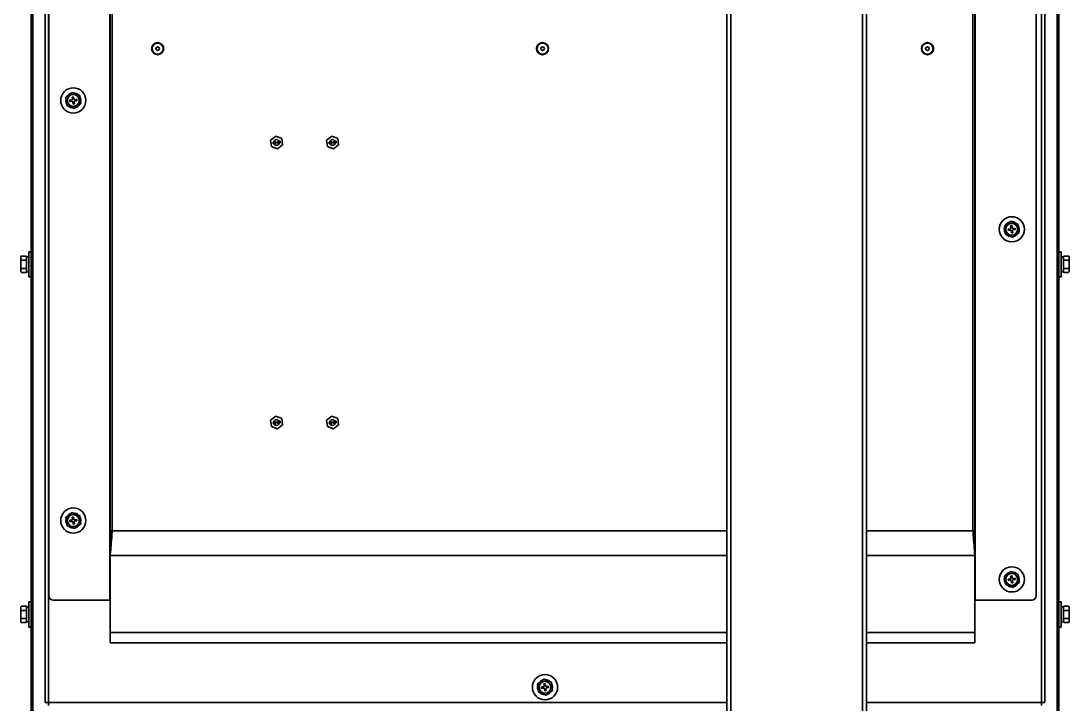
# Model space of a CAD drawing. Header units: millimetres. Extents: x 32496 to 166256, y 3504 to 23939.
# Drawn here: x 50582 to 51331, y 12057 to 12544 of the extents above; entities that cross this region are included whole.
import ezdxf

# ---------------------------------------------------------------- set-up
doc = ezdxf.new("R2010")
doc.units = ezdxf.units.MM
doc.layers.get('0').update_dxf_attribs({"lineweight": 35})

msp = doc.modelspace()

# ---------------------------------------------------------------- linework, layer by layer
at = {"linetype": 'Continuous'}
for p, q in [((51086.64, 13391.575), (51086.64, 10882.575)), ((51089.64, 13391.575), (51089.64, 10882.575)), ((51183.64, 13391.575), (51183.64, 10882.575)), ((51186.64, 13391.575), (51186.64, 10882.575)), ((50591.04, 12994.175), (50591.04, 11982.075)), ((50599.84, 12057.575), (50599.84, 12995.575)), ((50602.04, 12993.375), (50602.04, 12057.575)), ((51311.64, 12057.575), (51311.64, 12993.375)), ((51313.84, 12995.575), (51313.84, 12057.575)), ((51322.64, 11982.075), (51322.64, 12994.175)), ((50602.39, 12963.175), (50602.39, 12133.775)), ((50645.99, 12130.775), (50645.99, 12966.175)), ((50646.19, 12100.225), (50646.19, 12966.175)), ((50647.59, 12966.175), (50647.59, 12180.225)), ((51262.59, 12180.225), (51262.59, 12966.175)), ((51263.99, 12100.225), (51263.99, 12966.175)), ((51264.19, 12966.175), (51264.19, 12130.775)), ((51307.79, 12963.175), (51307.79, 12133.775)), ((50589.64, 12373.206), (50589.64, 12617.944)), ((51324.04, 12617.93), (51324.04, 12373.194)), ((50614.517, 12489.81), (50619.114, 12493.302)), ((50619.03, 12489.992), (50620.022, 12490.118)), ((50619.218, 12488.504), (50619.03, 12489.992)), ((50619.114, 12493.302), (50624.437, 12491.067)), ((50620.022, 12490.118), (50620.21, 12488.63)), ((50625.163, 12485.339), (50624.437, 12491.067)), ((50615.242, 12484.083), (50614.517, 12489.81)), ((50620.565, 12481.847), (50615.242, 12484.083)), ((50617.297, 12487.757), (50618.785, 12487.945)), ((50617.422, 12486.765), (50617.297, 12487.757)), ((50618.911, 12486.953), (50617.422, 12486.765)), ((50619.658, 12485.032), (50619.469, 12486.52)), ((50620.65, 12485.157), (50619.658, 12485.032)), ((50620.461, 12486.646), (50620.65, 12485.157)), ((50625.163, 12485.339), (50620.565, 12481.847)), ((50620.769, 12488.196), (50622.257, 12488.385)), ((50622.383, 12487.393), (50620.895, 12487.204)), ((50622.257, 12488.385), (50622.383, 12487.393)), ((50760.801, 12459.291), (50764.431, 12462.147)), ((50764.431, 12462.147), (50768.719, 12460.432)), ((50769.378, 12455.86), (50768.719, 12460.432)), ((50800.801, 12459.291), (50804.431, 12462.147)), ((50804.431, 12462.147), (50808.719, 12460.432)), ((50809.378, 12455.86), (50808.719, 12460.432)), ((50760.801, 12459.291), (50761.46, 12454.719)), ((50765.749, 12453.004), (50761.46, 12454.719)), ((50762.534, 12457.607), (50762.503, 12457.473)), ((50762.517, 12457.372), (50762.503, 12457.473)), ((50762.517, 12457.372), (50762.585, 12457.253)), ((50762.594, 12457.719), (50762.534, 12457.607)), ((50762.585, 12457.253), (50762.674, 12457.163)), ((50762.707, 12457.812), (50762.594, 12457.719)), ((50762.63, 12457.466), (50762.644, 12457.545)), ((50762.63, 12457.466), (50762.638, 12457.415)), ((50762.673, 12457.343), (50762.638, 12457.415)), ((50762.644, 12457.545), (50762.683, 12457.628)), ((50762.658, 12456.748), (50763.376, 12456.851)), ((50762.676, 12456.621), (50762.658, 12456.748)), ((50762.734, 12457.275), (50762.673, 12457.343)), ((50762.674, 12457.163), (50762.809, 12457.105)), ((50763.518, 12456.743), (50762.676, 12456.621)), ((50762.683, 12457.628), (50762.75, 12457.69)), ((50762.827, 12457.855), (50762.707, 12457.812)), ((50762.815, 12457.235), (50762.734, 12457.275)), ((50762.75, 12457.69), (50762.845, 12457.729)), ((50762.809, 12457.105), (50762.936, 12457.097)), ((50762.918, 12457.224), (50762.815, 12457.235)), ((50762.827, 12457.855), (50762.975, 12457.877)), ((50762.993, 12457.751), (50762.845, 12457.729)), ((50762.918, 12457.224), (50763.066, 12457.245)), ((50763.084, 12457.119), (50762.936, 12457.097)), ((50763.102, 12457.869), (50762.975, 12457.877)), ((50762.993, 12457.751), (50763.096, 12457.74)), ((50763.162, 12457.285), (50763.066, 12457.245)), ((50763.084, 12457.119), (50763.204, 12457.162)), ((50763.096, 12457.74), (50763.177, 12457.7)), ((50763.237, 12457.811), (50763.102, 12457.869)), ((50763.25, 12457.375), (50763.162, 12457.285)), ((50763.177, 12457.7), (50763.242, 12457.606)), ((50763.204, 12457.162), (50763.317, 12457.256)), ((50763.326, 12457.721), (50763.237, 12457.811)), ((50763.39, 12457.627), (50763.242, 12457.606)), ((50763.25, 12457.375), (50763.423, 12457.4)), ((50763.376, 12456.851), (50763.317, 12457.256)), ((50763.39, 12457.627), (50763.326, 12457.721)), ((50763.423, 12457.4), (50763.518, 12456.743)), ((50763.544, 12457.959), (50764.435, 12458.087)), ((50763.562, 12457.833), (50763.544, 12457.959)), ((50764.255, 12457.932), (50763.562, 12457.833)), ((50763.678, 12457.204), (50763.668, 12457.1)), ((50763.675, 12457.049), (50763.668, 12457.1)), ((50763.675, 12457.049), (50763.715, 12456.952)), ((50763.717, 12457.287), (50763.678, 12457.204)), ((50763.715, 12456.952), (50763.828, 12456.865)), ((50764.255, 12457.932), (50763.717, 12457.287)), ((50763.817, 12457.121), (50763.851, 12457.229)), ((50763.817, 12457.121), (50763.824, 12457.071)), ((50763.884, 12457.002), (50763.824, 12457.071)), ((50763.828, 12456.865), (50763.935, 12456.829)), ((50763.851, 12457.229), (50764.453, 12457.961)), ((50763.966, 12456.962), (50763.884, 12457.002)), ((50763.935, 12456.829), (50764.087, 12456.825)), ((50764.093, 12456.955), (50763.966, 12456.962)), ((50764.186, 12456.839), (50764.087, 12456.825)), ((50764.093, 12456.955), (50764.192, 12456.969)), ((50764.186, 12456.839), (50764.355, 12456.889)), ((50764.312, 12457.012), (50764.192, 12456.969)), ((50764.379, 12457.073), (50764.312, 12457.012)), ((50764.355, 12456.889), (50764.447, 12456.954)), ((50764.418, 12457.156), (50764.379, 12457.073)), ((50764.418, 12457.156), (50764.541, 12457.174)), ((50764.435, 12458.087), (50764.453, 12457.961)), ((50764.447, 12456.954), (50764.531, 12457.069)), ((50764.531, 12457.069), (50764.541, 12457.174)), ((50764.72, 12457.69), (50764.699, 12457.661)), ((50764.699, 12457.661), (50764.869, 12457.531)), ((50764.862, 12457.581), (50764.72, 12457.69)), ((50764.869, 12457.531), (50764.742, 12457.358)), ((50764.742, 12457.358), (50764.771, 12457.336)), ((50764.771, 12457.336), (50764.876, 12457.48)), ((50764.836, 12457.758), (50764.886, 12457.765)), ((50764.862, 12457.581), (50764.836, 12457.758)), ((50764.902, 12457.303), (50764.876, 12457.48)), ((50764.886, 12457.765), (50764.911, 12457.588)), ((50764.951, 12457.31), (50764.902, 12457.303)), ((50765.017, 12457.733), (50764.911, 12457.588)), ((50764.918, 12457.538), (50765.045, 12457.711)), ((50765.089, 12457.408), (50764.918, 12457.538)), ((50764.926, 12457.487), (50765.068, 12457.379)), ((50764.926, 12457.487), (50764.951, 12457.31)), ((50765.045, 12457.711), (50765.017, 12457.733)), ((50765.068, 12457.379), (50765.089, 12457.408)), ((50765.228, 12457.841), (50765.476, 12457.876)), ((50765.25, 12457.689), (50765.228, 12457.841)), ((50765.498, 12457.725), (50765.25, 12457.689)), ((50765.425, 12458.23), (50765.573, 12458.251)), ((50765.476, 12457.876), (50765.425, 12458.23)), ((50765.596, 12457.042), (50765.498, 12457.725)), ((50765.573, 12458.251), (50765.624, 12457.898)), ((50765.744, 12457.064), (50765.596, 12457.042)), ((50765.624, 12457.898), (50766.218, 12457.983)), ((50766.067, 12457.807), (50765.646, 12457.746)), ((50765.646, 12457.746), (50765.715, 12457.266)), ((50766.067, 12457.807), (50765.715, 12457.266)), ((50765.744, 12457.064), (50766.24, 12457.832)), ((50769.378, 12455.86), (50765.749, 12453.004)), ((50766.218, 12457.983), (50766.24, 12457.832)), ((50766.365, 12458.366), (50766.514, 12458.387)), ((50766.536, 12457.178), (50766.365, 12458.366)), ((50766.514, 12458.387), (50766.648, 12457.452)), ((50766.759, 12457.21), (50766.536, 12457.178)), ((50766.86, 12458.437), (50766.648, 12457.452)), ((50766.759, 12457.21), (50766.977, 12458.325)), ((50766.86, 12458.437), (50767.058, 12458.465)), ((50766.977, 12458.325), (50767.501, 12457.317)), ((50767.539, 12457.58), (50767.058, 12458.465)), ((50767.404, 12458.515), (50767.553, 12458.537)), ((50767.539, 12457.58), (50767.404, 12458.515)), ((50767.724, 12457.349), (50767.501, 12457.317)), ((50767.553, 12458.537), (50767.724, 12457.349)), ((50800.801, 12459.291), (50801.46, 12454.719)), ((50805.749, 12453.004), (50801.46, 12454.719)), ((50802.534, 12457.607), (50802.503, 12457.473)), ((50802.517, 12457.372), (50802.503, 12457.473)), ((50802.517, 12457.372), (50802.585, 12457.253)), ((50802.594, 12457.719), (50802.534, 12457.607)), ((50802.585, 12457.253), (50802.674, 12457.163)), ((50802.707, 12457.812), (50802.594, 12457.719)), ((50802.63, 12457.466), (50802.644, 12457.545)), ((50802.63, 12457.466), (50802.638, 12457.415)), ((50802.673, 12457.343), (50802.638, 12457.415)), ((50802.644, 12457.545), (50802.683, 12457.628)), ((50802.658, 12456.748), (50803.376, 12456.851)), ((50802.676, 12456.621), (50802.658, 12456.748)), ((50802.734, 12457.275), (50802.673, 12457.343)), ((50802.674, 12457.163), (50802.809, 12457.105)), ((50803.518, 12456.743), (50802.676, 12456.621)), ((50802.683, 12457.628), (50802.75, 12457.69)), ((50802.827, 12457.855), (50802.707, 12457.812)), ((50802.815, 12457.235), (50802.734, 12457.275)), ((50802.75, 12457.69), (50802.845, 12457.729)), ((50802.809, 12457.105), (50802.936, 12457.097)), ((50802.918, 12457.224), (50802.815, 12457.235)), ((50802.827, 12457.855), (50802.975, 12457.877)), ((50802.993, 12457.751), (50802.845, 12457.729)), ((50802.918, 12457.224), (50803.066, 12457.245)), ((50803.084, 12457.119), (50802.936, 12457.097)), ((50803.102, 12457.869), (50802.975, 12457.877)), ((50802.993, 12457.751), (50803.096, 12457.74)), ((50803.162, 12457.285), (50803.066, 12457.245)), ((50803.084, 12457.119), (50803.204, 12457.162)), ((50803.096, 12457.74), (50803.177, 12457.7)), ((50803.237, 12457.811), (50803.102, 12457.869)), ((50803.25, 12457.375), (50803.162, 12457.285)), ((50803.177, 12457.7), (50803.242, 12457.606)), ((50803.204, 12457.162), (50803.317, 12457.256)), ((50803.326, 12457.721), (50803.237, 12457.811)), ((50803.39, 12457.627), (50803.242, 12457.606)), ((50803.25, 12457.375), (50803.423, 12457.4)), ((50803.376, 12456.851), (50803.317, 12457.256)), ((50803.39, 12457.627), (50803.326, 12457.721)), ((50803.423, 12457.4), (50803.518, 12456.743)), ((50803.544, 12457.959), (50804.435, 12458.087)), ((50803.562, 12457.833), (50803.544, 12457.959)), ((50804.255, 12457.932), (50803.562, 12457.833)), ((50803.678, 12457.204), (50803.668, 12457.1)), ((50803.675, 12457.049), (50803.668, 12457.1)), ((50803.675, 12457.049), (50803.715, 12456.952)), ((50803.717, 12457.287), (50803.678, 12457.204)), ((50803.715, 12456.952), (50803.828, 12456.865)), ((50804.255, 12457.932), (50803.717, 12457.287)), ((50803.817, 12457.121), (50803.851, 12457.229)), ((50803.817, 12457.121), (50803.824, 12457.071)), ((50803.884, 12457.002), (50803.824, 12457.071)), ((50803.828, 12456.865), (50803.935, 12456.829)), ((50803.851, 12457.229), (50804.453, 12457.961)), ((50803.966, 12456.962), (50803.884, 12457.002)), ((50803.935, 12456.829), (50804.087, 12456.825)), ((50804.093, 12456.955), (50803.966, 12456.962)), ((50804.186, 12456.839), (50804.087, 12456.825)), ((50804.093, 12456.955), (50804.192, 12456.969)), ((50804.186, 12456.839), (50804.355, 12456.889)), ((50804.312, 12457.012), (50804.192, 12456.969)), ((50804.379, 12457.073), (50804.312, 12457.012)), ((50804.355, 12456.889), (50804.447, 12456.954)), ((50804.418, 12457.156), (50804.379, 12457.073)), ((50804.418, 12457.156), (50804.541, 12457.174)), ((50804.435, 12458.087), (50804.453, 12457.961)), ((50804.447, 12456.954), (50804.531, 12457.069)), ((50804.531, 12457.069), (50804.541, 12457.174)), ((50804.72, 12457.69), (50804.699, 12457.661)), ((50804.699, 12457.661), (50804.869, 12457.531)), ((50804.862, 12457.581), (50804.72, 12457.69)), ((50804.869, 12457.531), (50804.742, 12457.358)), ((50804.742, 12457.358), (50804.771, 12457.336)), ((50804.771, 12457.336), (50804.876, 12457.48)), ((50804.836, 12457.758), (50804.886, 12457.765)), ((50804.862, 12457.581), (50804.836, 12457.758)), ((50804.902, 12457.303), (50804.876, 12457.48)), ((50804.886, 12457.765), (50804.911, 12457.588)), ((50804.951, 12457.31), (50804.902, 12457.303)), ((50805.017, 12457.733), (50804.911, 12457.588)), ((50804.918, 12457.538), (50805.045, 12457.711)), ((50805.089, 12457.408), (50804.918, 12457.538)), ((50804.926, 12457.487), (50805.068, 12457.379)), ((50804.926, 12457.487), (50804.951, 12457.31)), ((50805.045, 12457.711), (50805.017, 12457.733)), ((50805.068, 12457.379), (50805.089, 12457.408)), ((50805.228, 12457.841), (50805.476, 12457.876)), ((50805.25, 12457.689), (50805.228, 12457.841)), ((50805.498, 12457.725), (50805.25, 12457.689)), ((50805.425, 12458.23), (50805.573, 12458.251)), ((50805.476, 12457.876), (50805.425, 12458.23)), ((50805.596, 12457.042), (50805.498, 12457.725)), ((50805.573, 12458.251), (50805.624, 12457.898)), ((50805.744, 12457.064), (50805.596, 12457.042)), ((50805.624, 12457.898), (50806.218, 12457.983)), ((50806.067, 12457.807), (50805.646, 12457.746)), ((50805.646, 12457.746), (50805.715, 12457.266)), ((50806.067, 12457.807), (50805.715, 12457.266)), ((50805.744, 12457.064), (50806.24, 12457.832)), ((50809.378, 12455.86), (50805.749, 12453.004)), ((50806.218, 12457.983), (50806.24, 12457.832)), ((50806.365, 12458.366), (50806.514, 12458.387)), ((50806.536, 12457.178), (50806.365, 12458.366)), ((50806.514, 12458.387), (50806.648, 12457.452)), ((50806.759, 12457.21), (50806.536, 12457.178)), ((50806.86, 12458.437), (50806.648, 12457.452)), ((50806.759, 12457.21), (50806.977, 12458.325)), ((50806.86, 12458.437), (50807.058, 12458.465)), ((50806.977, 12458.325), (50807.501, 12457.317)), ((50807.539, 12457.58), (50807.058, 12458.465)), ((50807.404, 12458.515), (50807.553, 12458.537)), ((50807.539, 12457.58), (50807.404, 12458.515)), ((50807.724, 12457.349), (50807.501, 12457.317)), ((50807.553, 12458.537), (50807.724, 12457.349)), ((51285.017, 12397.811), (51289.614, 12401.303)), ((51289.614, 12401.303), (51294.937, 12399.068)), ((51285.742, 12392.083), (51285.017, 12397.811)), ((51287.797, 12395.757), (51289.285, 12395.946)), ((51287.922, 12394.765), (51287.797, 12395.757)), ((51289.411, 12394.954), (51287.922, 12394.765)), ((51289.53, 12397.993), (51290.522, 12398.118)), ((51289.718, 12396.505), (51289.53, 12397.993)), ((51290.158, 12393.032), (51289.969, 12394.521)), ((51291.15, 12393.158), (51290.158, 12393.032)), ((51290.522, 12398.118), (51290.71, 12396.63)), ((51290.961, 12394.646), (51291.15, 12393.158)), ((51295.663, 12393.34), (51291.065, 12389.848)), ((51291.269, 12396.197), (51292.757, 12396.386)), ((51292.883, 12395.394), (51291.395, 12395.205)), ((51292.757, 12396.386), (51292.883, 12395.394)), ((51295.663, 12393.34), (51294.937, 12399.068)), ((51291.065, 12389.848), (51285.742, 12392.083)), ((50589.64, 12379.575), (50588.04, 12379.575)), ((50588.04, 12379.575), (50588.04, 12361.575)), ((51324.04, 12379.575), (51325.64, 12379.575)), ((51325.64, 12361.575), (51325.64, 12379.575)), ((50582.44, 12376.049), (50582.74, 12376.349)), ((50582.44, 12365.102), (50582.44, 12376.049)), ((50586.14, 12376.349), (50582.74, 12376.349)), ((50586.14, 12373.462), (50582.74, 12373.462)), ((50586.44, 12376.049), (50586.14, 12376.349)), ((50586.44, 12365.102), (50586.44, 12376.049)), ((50588.04, 12375.925), (50586.44, 12375.925)), ((50589.64, 12367.944), (50589.64, 12373.206)), ((51324.04, 12373.194), (51324.04, 12367.93)), ((51325.64, 12375.925), (51327.24, 12375.925)), ((51327.24, 12376.049), (51327.511, 12376.32)), ((51327.24, 12365.102), (51327.24, 12376.049)), ((51327.54, 12376.349), (51330.94, 12376.349)), ((51327.54, 12373.418), (51330.94, 12373.418)), ((51331.24, 12376.049), (51330.969, 12376.32)), ((51331.24, 12365.102), (51331.24, 12376.049)), ((50582.44, 12365.102), (50582.74, 12364.802)), ((50586.14, 12367.689), (50582.74, 12367.689)), ((50586.14, 12364.802), (50582.74, 12364.802)), ((50586.44, 12365.102), (50586.14, 12364.802)), ((50588.04, 12365.225), (50586.44, 12365.225)), ((50589.64, 12123.206), (50589.64, 12367.944)), ((51324.04, 12367.93), (51324.04, 12123.194)), ((51325.64, 12365.225), (51327.24, 12365.225)), ((51327.24, 12365.102), (51327.511, 12364.831)), ((51327.54, 12364.802), (51327.511, 12364.831)), ((51327.54, 12367.644), (51330.94, 12367.644)), ((51327.54, 12364.802), (51330.94, 12364.802)), ((51330.94, 12364.802), (51330.969, 12364.831)), ((51331.24, 12365.102), (51330.969, 12364.831)), ((50589.64, 12361.575), (50588.04, 12361.575)), ((51324.04, 12361.575), (51325.64, 12361.575)), ((50760.801, 12259.291), (50764.431, 12262.147)), ((50760.801, 12259.291), (50761.46, 12254.719)), ((50762.827, 12257.855), (50762.975, 12257.877)), ((50763.102, 12257.869), (50762.975, 12257.877)), ((50763.237, 12257.811), (50763.102, 12257.869)), ((50763.544, 12257.959), (50764.435, 12258.087)), ((50763.562, 12257.833), (50763.544, 12257.959)), ((50764.255, 12257.932), (50763.562, 12257.833)), ((50764.255, 12257.932), (50763.717, 12257.287)), ((50763.851, 12257.229), (50764.453, 12257.961)), ((50764.431, 12262.147), (50768.719, 12260.432)), ((50764.435, 12258.087), (50764.453, 12257.961)), ((50765.228, 12257.841), (50765.476, 12257.876)), ((50765.425, 12258.23), (50765.573, 12258.251)), ((50765.476, 12257.876), (50765.425, 12258.23)), ((50765.573, 12258.251), (50765.624, 12257.898)), ((50765.624, 12257.898), (50766.218, 12257.983)), ((50766.218, 12257.983), (50766.24, 12257.832)), ((50766.365, 12258.366), (50766.514, 12258.387)), ((50766.536, 12257.178), (50766.365, 12258.366)), ((50766.514, 12258.387), (50766.648, 12257.452)), ((50766.86, 12258.437), (50766.648, 12257.452)), ((50766.759, 12257.21), (50766.977, 12258.325)), ((50766.86, 12258.437), (50767.058, 12258.465)), ((50766.977, 12258.325), (50767.501, 12257.317)), ((50767.539, 12257.58), (50767.058, 12258.465)), ((50767.404, 12258.515), (50767.553, 12258.537)), ((50767.539, 12257.58), (50767.404, 12258.515)), ((50767.553, 12258.537), (50767.724, 12257.349)), ((50769.378, 12255.86), (50768.719, 12260.432)), ((50800.801, 12259.291), (50804.431, 12262.147)), ((50800.801, 12259.291), (50801.46, 12254.719)), ((50802.827, 12257.855), (50802.975, 12257.877)), ((50803.102, 12257.869), (50802.975, 12257.877)), ((50803.237, 12257.811), (50803.102, 12257.869)), ((50803.544, 12257.959), (50804.435, 12258.087)), ((50803.562, 12257.833), (50803.544, 12257.959)), ((50804.255, 12257.932), (50803.562, 12257.833)), ((50804.255, 12257.932), (50803.717, 12257.287)), ((50803.851, 12257.229), (50804.453, 12257.961)), ((50804.431, 12262.147), (50808.719, 12260.432)), ((50804.435, 12258.087), (50804.453, 12257.961)), ((50805.228, 12257.841), (50805.476, 12257.876)), ((50805.425, 12258.23), (50805.573, 12258.251)), ((50805.476, 12257.876), (50805.425, 12258.23)), ((50805.573, 12258.251), (50805.624, 12257.898)), ((50805.624, 12257.898), (50806.218, 12257.983)), ((50806.218, 12257.983), (50806.24, 12257.832)), ((50806.365, 12258.366), (50806.514, 12258.387)), ((50806.536, 12257.178), (50806.365, 12258.366)), ((50806.514, 12258.387), (50806.648, 12257.452)), ((50806.86, 12258.437), (50806.648, 12257.452)), ((50806.759, 12257.21), (50806.977, 12258.325)), ((50806.86, 12258.437), (50807.058, 12258.465)), ((50806.977, 12258.325), (50807.501, 12257.317)), ((50807.539, 12257.58), (50807.058, 12258.465)), ((50807.404, 12258.515), (50807.553, 12258.537)), ((50807.539, 12257.58), (50807.404, 12258.515)), ((50807.553, 12258.537), (50807.724, 12257.349)), ((50809.378, 12255.86), (50808.719, 12260.432)), ((50765.749, 12253.004), (50761.46, 12254.719)), ((50762.534, 12257.607), (50762.503, 12257.473)), ((50762.517, 12257.372), (50762.503, 12257.473)), ((50762.517, 12257.372), (50762.585, 12257.253)), ((50762.594, 12257.719), (50762.534, 12257.607)), ((50762.585, 12257.253), (50762.674, 12257.163)), ((50762.707, 12257.812), (50762.594, 12257.719)), ((50762.63, 12257.466), (50762.644, 12257.545)), ((50762.63, 12257.466), (50762.638, 12257.415)), ((50762.673, 12257.343), (50762.638, 12257.415)), ((50762.644, 12257.545), (50762.683, 12257.628)), ((50762.658, 12256.748), (50763.376, 12256.851)), ((50762.676, 12256.621), (50762.658, 12256.748)), ((50762.734, 12257.275), (50762.673, 12257.343)), ((50762.674, 12257.163), (50762.809, 12257.105)), ((50763.518, 12256.743), (50762.676, 12256.621)), ((50762.683, 12257.628), (50762.75, 12257.69)), ((50762.827, 12257.855), (50762.707, 12257.812)), ((50762.815, 12257.235), (50762.734, 12257.275)), ((50762.75, 12257.69), (50762.845, 12257.729)), ((50762.809, 12257.105), (50762.936, 12257.097)), ((50762.918, 12257.224), (50762.815, 12257.235)), ((50762.993, 12257.751), (50762.845, 12257.729)), ((50762.918, 12257.224), (50763.066, 12257.245)), ((50763.084, 12257.119), (50762.936, 12257.097)), ((50762.993, 12257.751), (50763.096, 12257.74)), ((50763.162, 12257.285), (50763.066, 12257.245)), ((50763.084, 12257.119), (50763.204, 12257.162)), ((50763.096, 12257.74), (50763.177, 12257.7)), ((50763.25, 12257.375), (50763.162, 12257.285)), ((50763.177, 12257.7), (50763.242, 12257.606)), ((50763.204, 12257.162), (50763.317, 12257.256)), ((50763.326, 12257.721), (50763.237, 12257.811)), ((50763.39, 12257.627), (50763.242, 12257.606)), ((50763.25, 12257.375), (50763.423, 12257.4)), ((50763.376, 12256.851), (50763.317, 12257.256)), ((50763.39, 12257.627), (50763.326, 12257.721)), ((50763.423, 12257.4), (50763.518, 12256.743)), ((50763.678, 12257.204), (50763.668, 12257.1)), ((50763.675, 12257.049), (50763.668, 12257.1)), ((50763.675, 12257.049), (50763.715, 12256.952)), ((50763.717, 12257.287), (50763.678, 12257.204)), ((50763.715, 12256.952), (50763.828, 12256.865)), ((50763.817, 12257.121), (50763.851, 12257.229)), ((50763.817, 12257.121), (50763.824, 12257.071)), ((50763.884, 12257.002), (50763.824, 12257.071)), ((50763.828, 12256.865), (50763.935, 12256.829)), ((50763.966, 12256.962), (50763.884, 12257.002)), ((50763.935, 12256.829), (50764.087, 12256.825)), ((50764.093, 12256.955), (50763.966, 12256.962)), ((50764.186, 12256.839), (50764.087, 12256.825)), ((50764.093, 12256.955), (50764.192, 12256.969)), ((50764.186, 12256.839), (50764.355, 12256.889)), ((50764.312, 12257.012), (50764.192, 12256.969)), ((50764.379, 12257.073), (50764.312, 12257.012)), ((50764.355, 12256.889), (50764.447, 12256.954)), ((50764.418, 12257.156), (50764.379, 12257.073)), ((50764.418, 12257.156), (50764.541, 12257.174)), ((50764.447, 12256.954), (50764.531, 12257.069)), ((50764.531, 12257.069), (50764.541, 12257.174)), ((50764.72, 12257.69), (50764.699, 12257.661)), ((50764.699, 12257.661), (50764.869, 12257.531)), ((50764.862, 12257.581), (50764.72, 12257.69)), ((50764.869, 12257.531), (50764.742, 12257.358)), ((50764.742, 12257.358), (50764.771, 12257.336)), ((50764.771, 12257.336), (50764.876, 12257.48)), ((50764.836, 12257.758), (50764.886, 12257.765)), ((50764.862, 12257.581), (50764.836, 12257.758)), ((50764.902, 12257.303), (50764.876, 12257.48)), ((50764.886, 12257.765), (50764.911, 12257.588)), ((50764.951, 12257.31), (50764.902, 12257.303)), ((50765.017, 12257.733), (50764.911, 12257.588)), ((50764.918, 12257.538), (50765.045, 12257.711)), ((50765.089, 12257.408), (50764.918, 12257.538)), ((50764.926, 12257.487), (50765.068, 12257.379)), ((50764.926, 12257.487), (50764.951, 12257.31)), ((50765.045, 12257.711), (50765.017, 12257.733)), ((50765.068, 12257.379), (50765.089, 12257.408)), ((50765.25, 12257.689), (50765.228, 12257.841)), ((50765.498, 12257.725), (50765.25, 12257.689)), ((50765.596, 12257.042), (50765.498, 12257.725)), ((50765.744, 12257.064), (50765.596, 12257.042)), ((50766.067, 12257.807), (50765.646, 12257.746)), ((50765.646, 12257.746), (50765.715, 12257.266)), ((50766.067, 12257.807), (50765.715, 12257.266)), ((50765.744, 12257.064), (50766.24, 12257.832)), ((50769.378, 12255.86), (50765.749, 12253.004)), ((50766.759, 12257.21), (50766.536, 12257.178)), ((50767.724, 12257.349), (50767.501, 12257.317)), ((50805.749, 12253.004), (50801.46, 12254.719)), ((50802.534, 12257.607), (50802.503, 12257.473)), ((50802.517, 12257.372), (50802.503, 12257.473)), ((50802.517, 12257.372), (50802.585, 12257.253)), ((50802.594, 12257.719), (50802.534, 12257.607)), ((50802.585, 12257.253), (50802.674, 12257.163)), ((50802.707, 12257.812), (50802.594, 12257.719)), ((50802.63, 12257.466), (50802.644, 12257.545)), ((50802.63, 12257.466), (50802.638, 12257.415)), ((50802.673, 12257.343), (50802.638, 12257.415)), ((50802.644, 12257.545), (50802.683, 12257.628)), ((50802.658, 12256.748), (50803.376, 12256.851)), ((50802.676, 12256.621), (50802.658, 12256.748)), ((50802.734, 12257.275), (50802.673, 12257.343)), ((50802.674, 12257.163), (50802.809, 12257.105)), ((50803.518, 12256.743), (50802.676, 12256.621)), ((50802.683, 12257.628), (50802.75, 12257.69)), ((50802.827, 12257.855), (50802.707, 12257.812)), ((50802.815, 12257.235), (50802.734, 12257.275)), ((50802.75, 12257.69), (50802.845, 12257.729)), ((50802.809, 12257.105), (50802.936, 12257.097)), ((50802.918, 12257.224), (50802.815, 12257.235)), ((50802.993, 12257.751), (50802.845, 12257.729)), ((50802.918, 12257.224), (50803.066, 12257.245)), ((50803.084, 12257.119), (50802.936, 12257.097)), ((50802.993, 12257.751), (50803.096, 12257.74)), ((50803.162, 12257.285), (50803.066, 12257.245)), ((50803.084, 12257.119), (50803.204, 12257.162)), ((50803.096, 12257.74), (50803.177, 12257.7)), ((50803.25, 12257.375), (50803.162, 12257.285)), ((50803.177, 12257.7), (50803.242, 12257.606)), ((50803.204, 12257.162), (50803.317, 12257.256)), ((50803.326, 12257.721), (50803.237, 12257.811)), ((50803.39, 12257.627), (50803.242, 12257.606)), ((50803.25, 12257.375), (50803.423, 12257.4)), ((50803.376, 12256.851), (50803.317, 12257.256)), ((50803.39, 12257.627), (50803.326, 12257.721)), ((50803.423, 12257.4), (50803.518, 12256.743)), ((50803.678, 12257.204), (50803.668, 12257.1)), ((50803.675, 12257.049), (50803.668, 12257.1)), ((50803.675, 12257.049), (50803.715, 12256.952)), ((50803.717, 12257.287), (50803.678, 12257.204)), ((50803.715, 12256.952), (50803.828, 12256.865)), ((50803.817, 12257.121), (50803.851, 12257.229)), ((50803.817, 12257.121), (50803.824, 12257.071)), ((50803.884, 12257.002), (50803.824, 12257.071)), ((50803.828, 12256.865), (50803.935, 12256.829)), ((50803.966, 12256.962), (50803.884, 12257.002)), ((50803.935, 12256.829), (50804.087, 12256.825)), ((50804.093, 12256.955), (50803.966, 12256.962)), ((50804.186, 12256.839), (50804.087, 12256.825)), ((50804.093, 12256.955), (50804.192, 12256.969)), ((50804.186, 12256.839), (50804.355, 12256.889)), ((50804.312, 12257.012), (50804.192, 12256.969)), ((50804.379, 12257.073), (50804.312, 12257.012)), ((50804.355, 12256.889), (50804.447, 12256.954)), ((50804.418, 12257.156), (50804.379, 12257.073)), ((50804.418, 12257.156), (50804.541, 12257.174)), ((50804.447, 12256.954), (50804.531, 12257.069)), ((50804.531, 12257.069), (50804.541, 12257.174)), ((50804.72, 12257.69), (50804.699, 12257.661)), ((50804.699, 12257.661), (50804.869, 12257.531)), ((50804.862, 12257.581), (50804.72, 12257.69)), ((50804.869, 12257.531), (50804.742, 12257.358)), ((50804.742, 12257.358), (50804.771, 12257.336)), ((50804.771, 12257.336), (50804.876, 12257.48)), ((50804.836, 12257.758), (50804.886, 12257.765)), ((50804.862, 12257.581), (50804.836, 12257.758)), ((50804.902, 12257.303), (50804.876, 12257.48)), ((50804.886, 12257.765), (50804.911, 12257.588)), ((50804.951, 12257.31), (50804.902, 12257.303)), ((50805.017, 12257.733), (50804.911, 12257.588)), ((50804.918, 12257.538), (50805.045, 12257.711)), ((50805.089, 12257.408), (50804.918, 12257.538)), ((50804.926, 12257.487), (50805.068, 12257.379)), ((50804.926, 12257.487), (50804.951, 12257.31)), ((50805.045, 12257.711), (50805.017, 12257.733)), ((50805.068, 12257.379), (50805.089, 12257.408)), ((50805.25, 12257.689), (50805.228, 12257.841)), ((50805.498, 12257.725), (50805.25, 12257.689)), ((50805.596, 12257.042), (50805.498, 12257.725)), ((50805.744, 12257.064), (50805.596, 12257.042)), ((50806.067, 12257.807), (50805.646, 12257.746)), ((50805.646, 12257.746), (50805.715, 12257.266)), ((50806.067, 12257.807), (50805.715, 12257.266)), ((50805.744, 12257.064), (50806.24, 12257.832)), ((50809.378, 12255.86), (50805.749, 12253.004)), ((50806.759, 12257.21), (50806.536, 12257.178)), ((50807.724, 12257.349), (50807.501, 12257.317)), ((50614.517, 12189.811), (50619.114, 12193.303)), ((50619.114, 12193.303), (50624.437, 12191.068)), ((50625.163, 12185.34), (50624.437, 12191.068)), ((50615.242, 12184.083), (50614.517, 12189.811)), ((50620.565, 12181.848), (50615.242, 12184.083)), ((50617.297, 12187.757), (50618.785, 12187.946)), ((50617.422, 12186.765), (50617.297, 12187.757)), ((50618.911, 12186.954), (50617.422, 12186.765)), ((50619.03, 12189.993), (50620.022, 12190.118)), ((50619.218, 12188.505), (50619.03, 12189.993)), ((50619.658, 12185.032), (50619.469, 12186.521)), ((50620.65, 12185.158), (50619.658, 12185.032)), ((50620.022, 12190.118), (50620.21, 12188.63)), ((50620.461, 12186.646), (50620.65, 12185.158)), ((50625.163, 12185.34), (50620.565, 12181.848)), ((50620.769, 12188.197), (50622.257, 12188.386)), ((50622.383, 12187.394), (50620.895, 12187.205)), ((50622.257, 12188.386), (50622.383, 12187.394)), ((50646.19, 12180.225), (50647.59, 12180.225)), ((50647.39, 12177.563), (50647.39, 12180.225)), ((50647.589, 12180.211), (50647.59, 12180.225)), ((50647.59, 12180.225), (51086.64, 12180.225)), ((51186.64, 12180.225), (51262.59, 12180.225)), ((51262.59, 12180.225), (51263.99, 12180.225)), ((51262.59, 12180.225), (51262.591, 12180.211)), ((51262.59, 12180.225), (51262.591, 12180.211)), ((51262.79, 12180.225), (51262.79, 12177.563)), ((51086.64, 12162.547), (50646.19, 12162.547)), ((51263.99, 12162.547), (51186.64, 12162.547)), ((51285.017, 12147.811), (51289.614, 12151.303)), ((51285.742, 12142.083), (51285.017, 12147.811)), ((51287.797, 12145.757), (51289.285, 12145.946)), ((51287.922, 12144.765), (51287.797, 12145.757)), ((51289.53, 12147.993), (51290.522, 12148.118)), ((51289.718, 12146.505), (51289.53, 12147.993)), ((51289.614, 12151.303), (51294.937, 12149.068)), ((51290.522, 12148.118), (51290.71, 12146.63)), ((51291.269, 12146.197), (51292.757, 12146.386)), ((51292.757, 12146.386), (51292.883, 12145.394)), ((51295.663, 12143.34), (51294.937, 12149.068)), ((51291.065, 12139.848), (51285.742, 12142.083)), ((51289.411, 12144.954), (51287.922, 12144.765)), ((51290.158, 12143.032), (51289.969, 12144.521)), ((51291.15, 12143.158), (51290.158, 12143.032)), ((51290.961, 12144.646), (51291.15, 12143.158)), ((51295.663, 12143.34), (51291.065, 12139.848)), ((51292.883, 12145.394), (51291.395, 12145.205)), ((50605.39, 12130.775), (50646.19, 12130.775)), ((51263.99, 12130.775), (51304.79, 12130.775)), ((50582.44, 12126.049), (50582.74, 12126.349)), ((50582.44, 12115.102), (50582.44, 12126.049)), ((50586.14, 12126.349), (50582.74, 12126.349)), ((50586.14, 12123.462), (50582.74, 12123.462)), ((50586.44, 12126.049), (50586.14, 12126.349)), ((50586.44, 12115.102), (50586.44, 12126.049)), ((50588.04, 12125.925), (50586.44, 12125.925)), ((50589.64, 12129.575), (50588.04, 12129.575)), ((50588.04, 12129.575), (50588.04, 12111.575)), ((50589.64, 12117.944), (50589.64, 12123.206)), ((51324.04, 12129.575), (51325.64, 12129.575)), ((51324.04, 12123.194), (51324.04, 12117.93)), ((51325.64, 12111.575), (51325.64, 12129.575)), ((51325.64, 12125.925), (51327.24, 12125.925)), ((51327.24, 12126.049), (51327.511, 12126.32)), ((51327.24, 12115.102), (51327.24, 12126.049)), ((51327.54, 12126.349), (51330.94, 12126.349)), ((51327.54, 12123.418), (51330.94, 12123.418)), ((51331.24, 12126.049), (51330.969, 12126.32)), ((51331.24, 12115.102), (51331.24, 12126.049)), ((50586.14, 12117.689), (50582.74, 12117.689)), ((50589.64, 11982.075), (50589.64, 12117.944)), ((51324.04, 12117.93), (51324.04, 11982.075)), ((51327.54, 12117.644), (51330.94, 12117.644)), ((50582.44, 12115.102), (50582.74, 12114.802)), ((50586.14, 12114.802), (50582.74, 12114.802)), ((50586.44, 12115.102), (50586.14, 12114.802)), ((50588.04, 12115.225), (50586.44, 12115.225)), ((50589.64, 12111.575), (50588.04, 12111.575)), ((51324.04, 12111.575), (51325.64, 12111.575)), ((51325.64, 12115.225), (51327.24, 12115.225)), ((51327.24, 12115.102), (51327.511, 12114.831)), ((51327.54, 12114.802), (51327.511, 12114.831)), ((51327.54, 12114.802), (51330.94, 12114.802)), ((51330.94, 12114.802), (51330.969, 12114.831)), ((51331.24, 12115.102), (51330.969, 12114.831)), ((50646.19, 12107.547), (51086.64, 12107.547)), ((51186.64, 12107.547), (51263.99, 12107.547)), ((51086.64, 12100.225), (50646.19, 12100.225)), ((51263.99, 12100.225), (51186.64, 12100.225)), ((50951.517, 12070.811), (50956.114, 12074.303)), ((50952.242, 12065.083), (50951.517, 12070.811)), ((50956.03, 12070.993), (50957.022, 12071.118)), ((50956.218, 12069.505), (50956.03, 12070.993)), ((50956.114, 12074.303), (50961.437, 12072.068)), ((50957.022, 12071.118), (50957.21, 12069.63)), ((50962.163, 12066.34), (50961.437, 12072.068)), ((50957.565, 12062.848), (50952.242, 12065.083)), ((50954.297, 12068.757), (50955.785, 12068.946)), ((50954.422, 12067.765), (50954.297, 12068.757)), ((50955.911, 12067.954), (50954.422, 12067.765)), ((50956.658, 12066.032), (50956.469, 12067.521)), ((50957.65, 12066.158), (50956.658, 12066.032)), ((50957.461, 12067.646), (50957.65, 12066.158)), ((50962.163, 12066.34), (50957.565, 12062.848)), ((50957.769, 12069.197), (50959.257, 12069.386)), ((50959.383, 12068.394), (50957.895, 12068.205)), ((50959.257, 12069.386), (50959.383, 12068.394)), ((50599.84, 12057.575), (50602.04, 12057.575)), ((50602.04, 12057.575), (51086.64, 12057.575)), ((50602.04, 12057.575), (50602.04, 12055.575)), ((51186.64, 12057.575), (51311.64, 12057.575)), ((51311.64, 12057.575), (51313.84, 12057.575)), ((51311.64, 12055.575), (51311.64, 12057.575))]:
    msp.add_line(p, q, dxfattribs=at)
for centre, radius in [((50680.09, 12524.575), 4.328), ((50680.09, 12524.575), 4), ((50955.09, 12524.575), 4.328), ((50955.09, 12524.575), 4), ((51230.09, 12524.575), 4.328), ((51230.09, 12524.575), 4), ((50680.09, 12524.575), 1.3), ((50955.09, 12524.575), 1.3), ((51230.09, 12524.575), 1.3), ((50619.84, 12487.575), 9), ((50619.84, 12487.575), 4.25), ((50765.09, 12457.575), 2), ((50805.09, 12457.575), 2), ((51290.34, 12395.575), 9), ((51290.34, 12395.575), 4.25), ((50765.09, 12257.575), 2), ((50805.09, 12257.575), 2), ((50619.84, 12187.575), 9), ((50619.84, 12187.575), 4.25), ((51290.34, 12145.575), 9), ((51290.34, 12145.575), 4.25), ((50956.84, 12068.575), 9), ((50956.84, 12068.575), 4.25)]:
    msp.add_circle(centre, radius, dxfattribs=at)
for centre, radius, start, end in [((50619.84, 12487.575), 5.474, 151.225991, 163.210885), ((50619.84, 12487.575), 5.35, 106.378744, 148.058131), ((50619.84, 12487.575), 5.474, 91.225991, 103.210885), ((50619.84, 12487.575), 5.35, 46.378744, 88.058131), ((50619.84, 12487.575), 5.474, 31.225991, 43.210885), ((50619.84, 12487.575), 5.35, 346.378744, 28.058131), ((50619.84, 12487.575), 5.35, 166.378744, 208.058131), ((50619.84, 12487.575), 5.474, 211.225991, 223.210885), ((50619.84, 12487.575), 5.35, 226.378744, 268.058131), ((50618.722, 12488.441), 0.5, 277.218438, 7.218438), ((50618.973, 12486.457), 0.5, 7.218438, 97.218438), ((50620.706, 12488.692), 0.5, 187.218438, 277.218438), ((50620.957, 12486.708), 0.5, 97.218438, 187.218438), ((50619.84, 12487.575), 5.35, 286.378744, 328.058131), ((50619.84, 12487.575), 5.474, 331.225991, 343.210885), ((50619.84, 12487.575), 5.474, 271.225991, 283.210885), ((51290.34, 12395.575), 5.35, 106.378744, 148.058131), ((51290.34, 12395.575), 5.474, 91.225991, 103.210885), ((51290.34, 12395.575), 5.35, 46.378744, 88.058131), ((51290.34, 12395.575), 5.35, 166.378744, 208.058131), ((51290.34, 12395.575), 5.474, 151.225991, 163.210885), ((51290.34, 12395.575), 5.474, 211.225991, 223.210885), ((51289.222, 12396.442), 0.5, 277.218438, 7.218438), ((51289.473, 12394.458), 0.5, 7.218438, 97.218438), ((51291.206, 12396.693), 0.5, 187.218438, 277.218438), ((51291.457, 12394.709), 0.5, 97.218438, 187.218438), ((51290.34, 12395.575), 5.35, 286.378744, 328.058131), ((51290.34, 12395.575), 5.474, 31.225991, 43.210885), ((51290.34, 12395.575), 5.35, 346.378744, 28.058131), ((51290.34, 12395.575), 5.474, 331.225991, 343.210885), ((51290.34, 12395.575), 5.35, 226.378744, 268.058131), ((51290.34, 12395.575), 5.474, 271.225991, 283.210885), ((50583.681, 12373.774), 3.556, 39.136441, 39.500776), ((51330.055, 12373.758), 3.607, 140.864103, 141.289719), ((51331.376, 12372.57), 5.384, 135.434774, 135.875446), ((51327.102, 12372.569), 5.386, 44.124568, 44.565238), ((51328.426, 12373.759), 3.606, 38.710278, 39.133907), ((50585.197, 12367.376), 3.555, 219.136448, 219.501324), ((50619.84, 12187.575), 5.35, 106.378744, 148.058131), ((50619.84, 12187.575), 5.474, 91.225991, 103.210885), ((50619.84, 12187.575), 5.35, 46.378744, 88.058131), ((50619.84, 12187.575), 5.474, 31.225991, 43.210885), ((50619.84, 12187.575), 5.35, 166.378744, 208.058131), ((50619.84, 12187.575), 5.474, 151.225991, 163.210885), ((50619.84, 12187.575), 5.474, 211.225991, 223.210885), ((50619.84, 12187.575), 5.35, 226.378744, 268.058131), ((50618.722, 12188.442), 0.5, 277.218438, 7.218438), ((50618.973, 12186.458), 0.5, 7.218438, 97.218438), ((50620.706, 12188.693), 0.5, 187.218438, 277.218438), ((50620.957, 12186.709), 0.5, 97.218438, 187.218438), ((50619.84, 12187.575), 5.35, 286.378744, 328.058131), ((50619.84, 12187.575), 5.35, 346.378744, 28.058131), ((50619.84, 12187.575), 5.474, 331.225991, 343.210885), ((50619.84, 12187.575), 5.474, 271.225991, 283.210885), ((51290.34, 12145.575), 5.35, 166.378744, 208.058131), ((51290.34, 12145.575), 5.474, 151.225991, 163.210885), ((51290.34, 12145.575), 5.35, 106.378744, 148.058131), ((51290.34, 12145.575), 5.474, 91.225991, 103.210885), ((51289.222, 12146.442), 0.5, 277.218438, 7.218438), ((51290.34, 12145.575), 5.35, 46.378744, 88.058131), ((51291.206, 12146.693), 0.5, 187.218438, 277.218438), ((51290.34, 12145.575), 5.474, 31.225991, 43.210885), ((51290.34, 12145.575), 5.35, 346.378744, 28.058131), ((51290.34, 12145.575), 5.474, 211.225991, 223.210885), ((51290.34, 12145.575), 5.35, 226.378744, 268.058131), ((51289.473, 12144.458), 0.5, 7.218438, 97.218438), ((51290.34, 12145.575), 5.474, 271.225991, 283.210885), ((51291.457, 12144.709), 0.5, 97.218438, 187.218438), ((51290.34, 12145.575), 5.35, 286.378744, 328.058131), ((51290.34, 12145.575), 5.474, 331.225991, 343.210885), ((50605.39, 12133.775), 3, 180, 270), ((51304.79, 12133.775), 3, 270, 0), ((50583.681, 12123.774), 3.556, 39.136441, 39.500776), ((51330.055, 12123.758), 3.607, 140.864103, 141.289719), ((51331.376, 12122.57), 5.384, 135.434774, 135.875446), ((51327.102, 12122.569), 5.386, 44.124568, 44.565238), ((51328.426, 12123.759), 3.606, 38.710278, 39.133907), ((50585.197, 12117.376), 3.555, 219.136448, 219.501324), ((50956.84, 12068.575), 5.474, 151.225991, 163.210885), ((50956.84, 12068.575), 5.35, 106.378744, 148.058131), ((50956.84, 12068.575), 5.474, 91.225991, 103.210885), ((50956.84, 12068.575), 5.35, 46.378744, 88.058131), ((50956.84, 12068.575), 5.474, 31.225991, 43.210885), ((50956.84, 12068.575), 5.35, 346.378744, 28.058131), ((50956.84, 12068.575), 5.35, 166.378744, 208.058131), ((50956.84, 12068.575), 5.474, 211.225991, 223.210885), ((50956.84, 12068.575), 5.35, 226.378744, 268.058131), ((50955.722, 12069.442), 0.5, 277.218438, 7.218438), ((50955.973, 12067.458), 0.5, 7.218438, 97.218438), ((50956.84, 12068.575), 5.474, 271.225991, 283.210885), ((50957.706, 12069.693), 0.5, 187.218438, 277.218438), ((50957.957, 12067.709), 0.5, 97.218438, 187.218438), ((50956.84, 12068.575), 5.35, 286.378744, 328.058131), ((50956.84, 12068.575), 5.474, 331.225991, 343.210885)]:
    msp.add_arc(centre, radius, start, end, dxfattribs=at)
for points, knots in [([(50582.74, 12376.349), (50582.713, 12376.322), (50582.609, 12376.216), (50582.51, 12376.105), (50582.44, 12376.019)], [0, 0, 0, 0, 0.2553532, 1, 1, 1, 1]), ([(50582.44, 12373.792), (50582.463, 12373.764), (50582.558, 12373.65), (50582.66, 12373.542), (50582.74, 12373.462)], [0, 0, 0, 0, 0.2445585, 1, 1, 1, 1]), ([(50586.14, 12376.349), (50586.165, 12376.324), (50586.264, 12376.223), (50586.359, 12376.118), (50586.425, 12376.037)], [0, 0, 0, 0, 0.2550408, 1, 1, 1, 1]), ([(50586.44, 12373.792), (50586.417, 12373.764), (50586.321, 12373.65), (50586.219, 12373.542), (50586.14, 12373.462)], [0, 0, 0, 0, 0.2445585, 1, 1, 1, 1]), ([(51327.54, 12373.418), (51327.513, 12373.445), (51327.409, 12373.553), (51327.31, 12373.666), (51327.24, 12373.753)], [0, 0, 0, 0, 0.2552107, 1, 1, 1, 1]), ([(51327.257, 12376.035), (51327.276, 12376.059), (51327.358, 12376.156), (51327.444, 12376.25), (51327.511, 12376.319)], [0, 0, 0, 0, 0.2454974, 1, 1, 1, 1]), ([(51330.94, 12373.418), (51330.967, 12373.445), (51331.071, 12373.553), (51331.17, 12373.666), (51331.24, 12373.753)], [0, 0, 0, 0, 0.2552115, 1, 1, 1, 1]), ([(51331.223, 12376.035), (51331.203, 12376.059), (51331.122, 12376.156), (51331.036, 12376.25), (51330.969, 12376.319)], [0, 0, 0, 0, 0.2454956, 1, 1, 1, 1]), ([(50582.74, 12367.689), (50582.713, 12367.662), (50582.609, 12367.556), (50582.51, 12367.445), (50582.44, 12367.359)], [0, 0, 0, 0, 0.2553532, 1, 1, 1, 1]), ([(50582.454, 12365.114), (50582.476, 12365.088), (50582.567, 12364.98), (50582.664, 12364.877), (50582.74, 12364.802)], [0, 0, 0, 0, 0.2448781, 1, 1, 1, 1]), ([(50586.14, 12367.689), (50586.167, 12367.662), (50586.271, 12367.556), (50586.37, 12367.445), (50586.44, 12367.359)], [0, 0, 0, 0, 0.2553524, 1, 1, 1, 1]), ([(50586.44, 12365.132), (50586.417, 12365.104), (50586.321, 12364.99), (50586.219, 12364.881), (50586.14, 12364.802)], [0, 0, 0, 0, 0.2445585, 1, 1, 1, 1]), ([(51327.24, 12367.32), (51327.263, 12367.347), (51327.358, 12367.46), (51327.46, 12367.566), (51327.54, 12367.644)], [0, 0, 0, 0, 0.2444076, 1, 1, 1, 1]), ([(51327.511, 12364.831), (51327.486, 12364.855), (51327.393, 12364.951), (51327.303, 12365.05), (51327.24, 12365.127)], [0, 0, 0, 0, 0.2550615, 1, 1, 1, 1]), ([(51331.24, 12367.32), (51331.217, 12367.347), (51331.121, 12367.46), (51331.019, 12367.566), (51330.94, 12367.644)], [0, 0, 0, 0, 0.2444076, 1, 1, 1, 1]), ([(51330.969, 12364.831), (51330.993, 12364.855), (51331.087, 12364.951), (51331.176, 12365.05), (51331.24, 12365.127)], [0, 0, 0, 0, 0.2550625, 1, 1, 1, 1]), ([(50647.39, 12177.56), (50647.197, 12175.005), (50646.914, 12171.302), (50646.507, 12166.58), (50646.298, 12164.414), (50646.19, 12163.396)], [0, 0, 0, 0, 0.5407447, 0.7838803, 1, 1, 1, 1]), ([(50646.271, 12163.372), (50646.481, 12165.544), (50646.868, 12170.228), (50647.21, 12174.915), (50647.39, 12177.426)], [0, 0, 0, 0, 0.464277, 1, 1, 1, 1]), ([(50647.39, 12177.426), (50647.406, 12177.658), (50647.473, 12178.586), (50647.539, 12179.514), (50647.589, 12180.211)], [0, 0, 0, 0, 0.2496461, 1, 1, 1, 1]), ([(51262.591, 12180.211), (51262.64, 12179.514), (51262.707, 12178.586), (51262.773, 12177.658), (51262.79, 12177.426)], [0, 0, 0, 0, 0.7503539, 1, 1, 1, 1]), ([(51263.99, 12163.396), (51263.882, 12164.414), (51263.672, 12166.58), (51263.265, 12171.302), (51262.982, 12175.005), (51262.79, 12177.56)], [0, 0, 0, 0, 0.2161197, 0.4592553, 1, 1, 1, 1]), ([(51262.79, 12177.426), (51262.97, 12174.915), (51263.312, 12170.228), (51263.699, 12165.544), (51263.908, 12163.372)], [0, 0, 0, 0, 0.535723, 1, 1, 1, 1]), ([(50646.19, 12162.547), (50646.197, 12162.615), (50646.224, 12162.89), (50646.251, 12163.165), (50646.271, 12163.372)], [0, 0, 0, 0, 0.2458342, 1, 1, 1, 1]), ([(51263.908, 12163.372), (51263.915, 12163.302), (51263.942, 12163.027), (51263.969, 12162.752), (51263.99, 12162.547)], [0, 0, 0, 0, 0.2541447, 1, 1, 1, 1]), ([(50582.74, 12126.349), (50582.713, 12126.322), (50582.609, 12126.216), (50582.51, 12126.105), (50582.44, 12126.019)], [0, 0, 0, 0, 0.2553532, 1, 1, 1, 1]), ([(50582.44, 12123.792), (50582.463, 12123.764), (50582.558, 12123.65), (50582.66, 12123.542), (50582.74, 12123.462)], [0, 0, 0, 0, 0.2445585, 1, 1, 1, 1]), ([(50586.14, 12126.349), (50586.165, 12126.324), (50586.264, 12126.223), (50586.359, 12126.118), (50586.425, 12126.037)], [0, 0, 0, 0, 0.2550408, 1, 1, 1, 1]), ([(50586.44, 12123.792), (50586.417, 12123.764), (50586.321, 12123.65), (50586.219, 12123.542), (50586.14, 12123.462)], [0, 0, 0, 0, 0.2445585, 1, 1, 1, 1]), ([(51327.54, 12123.418), (51327.513, 12123.445), (51327.409, 12123.553), (51327.31, 12123.666), (51327.24, 12123.753)], [0, 0, 0, 0, 0.2552107, 1, 1, 1, 1]), ([(51327.257, 12126.035), (51327.276, 12126.059), (51327.358, 12126.156), (51327.444, 12126.25), (51327.511, 12126.319)], [0, 0, 0, 0, 0.2454974, 1, 1, 1, 1]), ([(51330.94, 12123.418), (51330.967, 12123.445), (51331.071, 12123.553), (51331.17, 12123.666), (51331.24, 12123.753)], [0, 0, 0, 0, 0.2552115, 1, 1, 1, 1]), ([(51331.223, 12126.035), (51331.203, 12126.059), (51331.122, 12126.156), (51331.036, 12126.25), (51330.969, 12126.319)], [0, 0, 0, 0, 0.2454956, 1, 1, 1, 1]), ([(50582.74, 12117.689), (50582.713, 12117.662), (50582.609, 12117.556), (50582.51, 12117.445), (50582.44, 12117.359)], [0, 0, 0, 0, 0.2553532, 1, 1, 1, 1]), ([(50586.14, 12117.689), (50586.167, 12117.662), (50586.271, 12117.556), (50586.37, 12117.445), (50586.44, 12117.359)], [0, 0, 0, 0, 0.2553524, 1, 1, 1, 1]), ([(51327.24, 12117.32), (51327.263, 12117.347), (51327.358, 12117.46), (51327.46, 12117.566), (51327.54, 12117.644)], [0, 0, 0, 0, 0.2444076, 1, 1, 1, 1]), ([(51331.24, 12117.32), (51331.217, 12117.347), (51331.121, 12117.46), (51331.019, 12117.566), (51330.94, 12117.644)], [0, 0, 0, 0, 0.2444076, 1, 1, 1, 1]), ([(50582.454, 12115.114), (50582.476, 12115.088), (50582.567, 12114.98), (50582.664, 12114.877), (50582.74, 12114.802)], [0, 0, 0, 0, 0.2448781, 1, 1, 1, 1]), ([(50586.44, 12115.132), (50586.417, 12115.104), (50586.321, 12114.99), (50586.219, 12114.881), (50586.14, 12114.802)], [0, 0, 0, 0, 0.2445585, 1, 1, 1, 1]), ([(51327.511, 12114.831), (51327.486, 12114.855), (51327.393, 12114.951), (51327.303, 12115.05), (51327.24, 12115.127)], [0, 0, 0, 0, 0.2550615, 1, 1, 1, 1]), ([(51330.969, 12114.831), (51330.993, 12114.855), (51331.087, 12114.951), (51331.176, 12115.05), (51331.24, 12115.127)], [0, 0, 0, 0, 0.2550625, 1, 1, 1, 1])]:
    msp.add_open_spline(points, degree=3, knots=knots, dxfattribs=at)
for points in [[(50582.74, 12373.462), (50582.632, 12373.246), (50582.531, 12373.026), (50582.44, 12372.802)], [(50586.14, 12373.462), (50586.248, 12373.246), (50586.349, 12373.026), (50586.44, 12372.802)], [(51327.24, 12372.758), (51327.331, 12372.982), (51327.432, 12373.202), (51327.54, 12373.418)], [(51331.24, 12372.758), (51331.149, 12372.982), (51331.048, 12373.202), (51330.94, 12373.418)], [(50582.44, 12368.349), (50582.531, 12368.125), (50582.632, 12367.905), (50582.74, 12367.689)], [(50586.44, 12368.349), (50586.349, 12368.125), (50586.248, 12367.905), (50586.14, 12367.689)], [(51327.54, 12367.644), (51327.432, 12367.861), (51327.331, 12368.08), (51327.24, 12368.304)], [(51330.94, 12367.644), (51331.048, 12367.861), (51331.149, 12368.08), (51331.24, 12368.304)], [(50582.74, 12123.462), (50582.632, 12123.246), (50582.531, 12123.026), (50582.44, 12122.802)], [(50586.14, 12123.462), (50586.248, 12123.246), (50586.349, 12123.026), (50586.44, 12122.802)], [(51327.24, 12122.758), (51327.331, 12122.982), (51327.432, 12123.202), (51327.54, 12123.418)], [(51331.24, 12122.758), (51331.149, 12122.982), (51331.048, 12123.202), (51330.94, 12123.418)], [(50582.44, 12118.349), (50582.531, 12118.125), (50582.632, 12117.905), (50582.74, 12117.689)], [(50586.44, 12118.349), (50586.349, 12118.125), (50586.248, 12117.905), (50586.14, 12117.689)], [(51327.54, 12117.644), (51327.432, 12117.861), (51327.331, 12118.08), (51327.24, 12118.304)], [(51330.94, 12117.644), (51331.048, 12117.861), (51331.149, 12118.08), (51331.24, 12118.304)]]:
    msp.add_open_spline(points, degree=3, dxfattribs=at)

doc.saveas('drawing.dxf')
